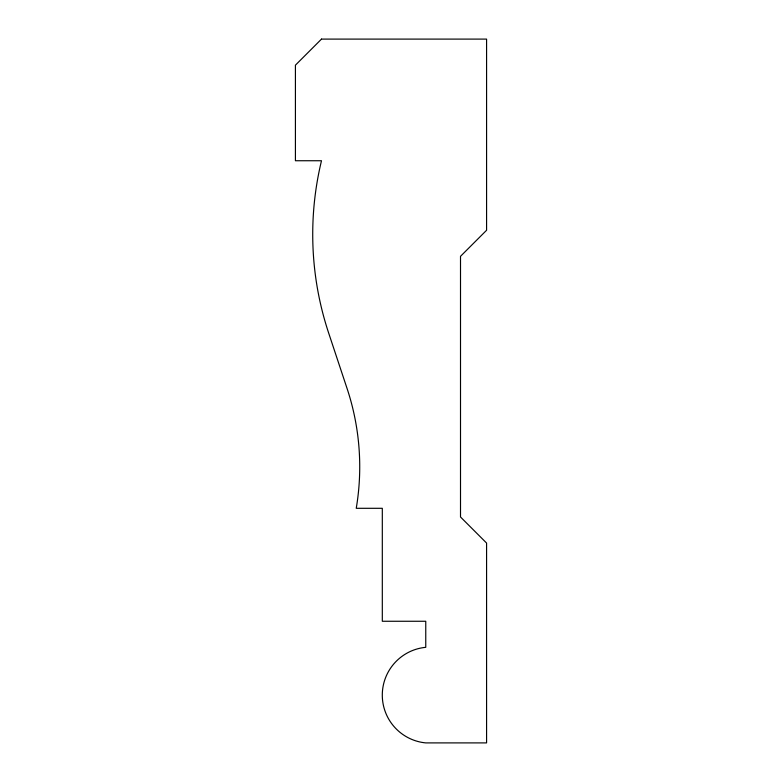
<?xml version="1.0" encoding="UTF-8"?>
<svg xmlns="http://www.w3.org/2000/svg" width="782" height="782" viewBox="0 0 782 782"><rect width="100%" height="100%" fill="white"/><g stroke="black" fill="none" stroke-linecap="round" stroke-linejoin="round"><path stroke-width="1.17" d="M321.49 39.1L295.42 65.17L295.42 160.74L321.49 160.74A313.465 313.465 0 0 0 328.694 333.132L347.061 388.459A248.696 248.696 0 0 1 356.24 508.3L382.31 508.3L382.31 621.26L425.76 621.26L425.76 647.32A48.005 48.005 0 0 0 425.76 742.9L486.58 742.9L486.58 543.06L460.51 516.99L460.51 256.32L486.58 230.26L486.58 39.1L321.49 39.1"/></g></svg>
